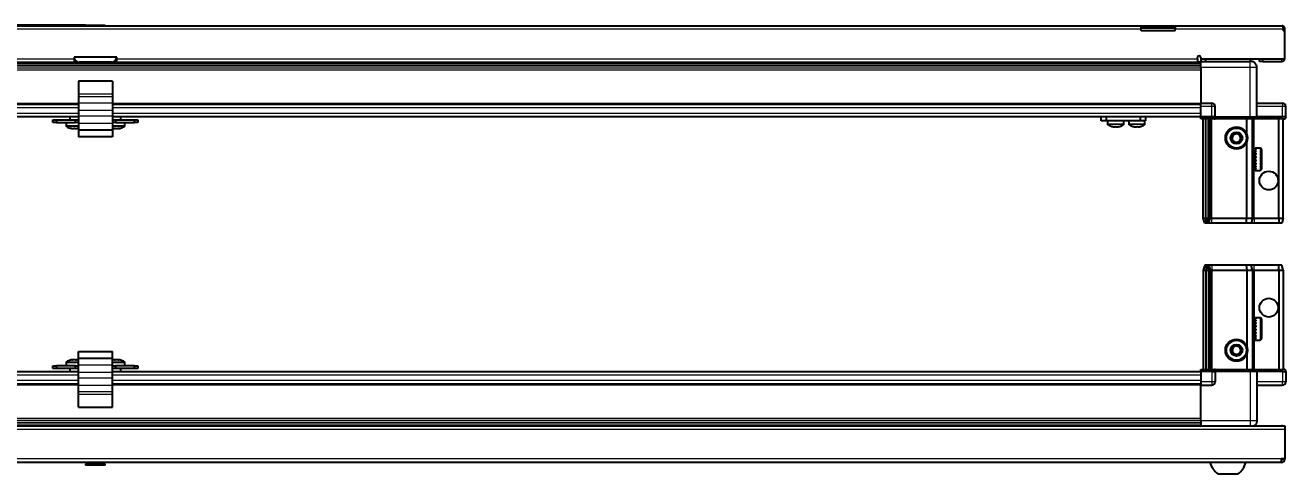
# Model space of a CAD drawing. Header units: millimetres. Extents: x 1214 to 4909, y 675 to 1887.
# Drawn here: x 2029 to 2770, y 675 to 938 of the extents above; entities that cross this region are included whole.
import ezdxf

# ---------------------------------------------------------------- set-up
doc = ezdxf.new("R2010")
doc.units = ezdxf.units.MM
doc.layers.add('FORMAT', color=7, linetype='Continuous')
doc.styles.add('SLDTEXTSTYLE0', font='TXT', dxfattribs={"width": 0.75})
doc.dimstyles.new('SLDDIMSTYLE0', dxfattribs={"dimtxt": 20, "dimasz": 10, "dimexe": 0, "dimexo": 0.0625, "dimgap": 5, "dimtad": 2, "dimdec": 1, "dimrnd": 1e-09, "dimzin": 12, "dimdsep": 46, "dimtxsty": 'SLDTEXTSTYLE0', "dimsah": 1, "dimcen": 0.09, "dimadec": 0, "dimazin": 3, "dimtfac": 1, "dimtofl": 0, "dimtmove": 0, "dimatfit": 3, "dimfxl": 0, "dimfrac": 2, "dimtolj": 1, "dimtzin": 12, "dimarcsym": 0})

# ---------------------------------------------------------------- blocks, each defined once
blk = doc.blocks.new('_D_9')
at = {"layer": 'FORMAT'}
for p, q in [((2064.08, 938.24), (1310.87, 938.24)), ((1311.87, 938.24), (1311.87, 681.24)), ((1372.46, 681.24), (1310.87, 681.24))]:
    blk.add_line(p, q, dxfattribs=at)
for points in [[(1311.87, 938.24), (1310.34, 928.24), (1313.41, 928.24)], [(1311.87, 681.24), (1313.41, 691.24), (1310.34, 691.24)]]:
    blk.add_solid(points, dxfattribs=at)
at = {"layer": 'FORMAT', "insert": (1286.09, 787.57), "char_height": 20, "attachment_point": 1, "rotation": 90, "style": 'SLDTEXTSTYLE0'}
blk.add_mtext('257', dxfattribs=at)

msp = doc.modelspace()

# ---------------------------------------------------------------- linework, layer by layer
at = {"color": 7, "linetype": 'Continuous', "lineweight": 25}
for p, q in [((1454.87, 937.94), (2684.87, 937.94)), ((2064.09, 938.24), (2064.09, 937.94)), ((2064.09, 938.24), (2075.66, 938.24)), ((2075.66, 937.94), (2075.66, 938.24)), ((2684.87, 935.84), (2684.87, 937.94)), ((2684.87, 937.94), (2694.87, 937.94)), ((2694.87, 936.44), (2684.87, 936.44)), ((2684.87, 934.94), (2684.87, 935.84)), ((2704.87, 934.94), (2684.87, 934.94)), ((2694.87, 937.94), (2704.87, 937.94)), ((2704.87, 936.44), (2694.87, 936.44)), ((2704.87, 937.94), (2704.87, 935.84)), ((2704.87, 937.94), (2767.77, 937.94)), ((2704.87, 934.94), (2704.87, 935.84)), ((2768.37, 935.84), (2768.37, 934.94)), ((2768.37, 935.84), (2769.37, 935.84)), ((2769.37, 934.94), (2768.37, 934.94)), ((2769.37, 934.94), (2769.37, 935.84)), ((2769.37, 918.44), (2769.37, 934.94)), ((2082.37, 919.44), (2057.37, 919.44)), ((2057.37, 919.44), (2057.37, 918.54)), ((2082.37, 918.54), (2082.37, 919.44)), ((2717.87, 918.54), (2717.87, 919.29)), ((2719.87, 919.29), (2719.87, 918.44)), ((2719.87, 914.49), (1419.87, 914.49)), ((2719.87, 914.46), (1419.87, 914.46)), ((1421.87, 916.44), (2057.37, 916.44)), ((1446, 916.29), (2693.75, 916.29)), ((2057.37, 918.54), (2057.37, 916.44)), ((2079.37, 916.44), (2060.37, 916.44)), ((2082.37, 916.44), (2082.37, 918.54)), ((2082.37, 916.44), (2717.87, 916.44)), ((2688.37, 916.44), (2688.37, 916.29)), ((2688.49, 916.44), (2688.49, 916.29)), ((2688.67, 916.44), (2688.67, 916.29)), ((2689.18, 916.44), (2689.18, 916.29)), ((2689.57, 916.44), (2689.57, 916.29)), ((2690.42, 916.44), (2690.42, 916.29)), ((2690.99, 916.44), (2690.99, 916.29)), ((2692.1, 916.44), (2692.1, 916.29)), ((2692.79, 916.44), (2692.79, 916.29)), ((2693.75, 916.29), (2694.05, 916.29)), ((2694.05, 916.44), (2694.05, 916.29)), ((2694.05, 916.29), (2694.06, 916.29)), ((2694.06, 916.29), (2694.79, 916.29)), ((2694.32, 916.44), (2694.32, 916.29)), ((2694.79, 916.44), (2694.79, 916.29)), ((2694.79, 916.29), (2696.09, 916.29)), ((2696, 916.29), (2719.87, 916.29)), ((2696.09, 916.44), (2696.09, 916.29)), ((2696.18, 916.44), (2696.18, 916.29)), ((2696.8, 916.44), (2696.8, 916.29)), ((2698, 916.44), (2698, 916.29)), ((2698.63, 916.44), (2698.63, 916.29)), ((2699.61, 916.44), (2699.61, 916.29)), ((2700.08, 916.44), (2700.08, 916.29)), ((2700.75, 916.44), (2700.75, 916.29)), ((2701.03, 916.44), (2701.03, 916.29)), ((2701.32, 916.44), (2701.32, 916.29)), ((2701.37, 916.29), (2701.37, 916.44)), ((2701.37, 916.44), (2701.37, 916.29)), ((2717.87, 918.54), (2717.87, 916.44)), ((2719.87, 918.44), (2769.37, 918.44)), ((2719.87, 918.44), (2719.87, 916.94)), ((2719.87, 916.94), (2748.87, 916.94)), ((2719.87, 913.44), (2719.87, 892.44)), ((2722.62, 918.44), (2722.62, 916.94)), ((2749.12, 916.94), (2749.12, 918.44)), ((2752.87, 884.44), (2752.87, 913.44)), ((2754.37, 916.94), (2754.37, 918.44)), ((2756.37, 916.94), (2754.37, 916.94)), ((2756.37, 916.94), (2767.27, 916.94)), ((2079.87, 905.39), (2059.87, 905.39)), ((2059.87, 905.39), (2059.87, 897.66)), ((2079.87, 905.39), (2079.87, 897.66)), ((2059.87, 897.66), (2059.87, 896.22)), ((2079.87, 897.66), (2079.87, 896.22)), ((1419.87, 891.79), (2059.87, 891.79)), ((2059.87, 896.22), (2059.87, 892.45)), ((2059.87, 892.45), (2059.87, 888.12)), ((2079.87, 896.22), (2079.87, 892.45)), ((2079.87, 892.45), (2079.87, 888.12)), ((2079.87, 891.79), (2719.87, 891.79)), ((2719.87, 892.44), (2726.37, 892.44)), ((2719.87, 890.44), (2719.87, 892.44)), ((2719.87, 884.44), (2719.87, 890.44)), ((2728.37, 884.44), (2728.37, 890.44)), ((2752.87, 892.44), (2767.87, 892.44)), ((2769.87, 884.44), (2769.87, 890.44)), ((1419.87, 884.59), (2059.87, 884.59)), ((2044.87, 881.09), (2044.87, 882.59)), ((2044.87, 882.59), (2046.87, 882.59)), ((2046.87, 882.59), (2046.87, 881.09)), ((2046.87, 882.59), (2058.12, 882.59)), ((2054.87, 884.59), (2054.87, 882.59)), ((2058.12, 881.09), (2058.12, 882.59)), ((2058.12, 882.59), (2059.87, 882.59)), ((2059.87, 888.12), (2059.87, 884.89)), ((2059.87, 884.89), (2059.87, 880.57)), ((2079.87, 888.12), (2079.87, 884.89)), ((2079.87, 884.89), (2079.87, 880.57)), ((2079.87, 884.59), (2719.87, 884.59)), ((2079.87, 882.59), (2081.62, 882.59)), ((2081.62, 882.59), (2081.62, 881.09)), ((2081.62, 882.59), (2092.87, 882.59)), ((2084.87, 882.59), (2084.87, 884.59)), ((2092.87, 881.09), (2092.87, 882.59)), ((2092.87, 882.59), (2094.87, 882.59)), ((2094.87, 882.59), (2094.87, 881.09)), ((2661.22, 882.09), (2661.22, 884.59)), ((2664.22, 884.59), (2664.22, 882.09)), ((2684.42, 882.09), (2684.42, 884.59)), ((2687.42, 884.59), (2687.42, 882.09)), ((2719.87, 884.44), (2726.37, 884.44)), ((2719.87, 884.44), (2719.87, 884.1)), ((2719.87, 884.44), (2719.87, 884.44)), ((2726.37, 884.44), (2719.87, 884.44)), ((2719.87, 883.24), (2719.87, 884.1)), ((2719.87, 884.1), (2719.87, 884.1)), ((2719.87, 884.1), (2726.37, 884.1)), ((2727.7, 883.24), (2719.87, 883.24)), ((2721.37, 824.94), (2721.37, 883.24)), ((2722.87, 824.94), (2722.87, 883.24)), ((2724.37, 824.94), (2724.37, 883.24)), ((2725.37, 824.94), (2725.37, 883.24)), ((2728.37, 884.44), (2726.37, 884.44)), ((2727.7, 883.24), (2728.37, 883.24)), ((2728.37, 884.44), (2728.37, 883.24)), ((2728.37, 884.44), (2728.57, 884.44)), ((2728.57, 883.24), (2728.37, 883.24)), ((2728.57, 884.44), (2748.87, 884.44)), ((2748.87, 883.24), (2728.57, 883.24)), ((2746.87, 874.44), (2746.87, 883.24)), ((2748.87, 884.44), (2752.87, 884.44)), ((2752.87, 883.24), (2748.87, 883.24)), ((2750.37, 824.94), (2750.37, 883.24)), ((2752.87, 884.44), (2752.87, 883.24)), ((2752.87, 884.44), (2753.07, 884.44)), ((2753.07, 883.24), (2752.87, 883.24)), ((2753.07, 884.44), (2767.87, 884.44)), ((2767.87, 884.44), (2753.07, 884.44)), ((2767.87, 883.24), (2753.07, 883.24)), ((2765.87, 824.94), (2765.87, 883.24)), ((2769.87, 884.44), (2767.87, 884.44)), ((2767.87, 883.24), (2769.37, 883.24)), ((2768.37, 824.94), (2768.37, 883.24)), ((2769.37, 883.24), (2769.87, 884.1)), ((2769.87, 884.44), (2769.87, 884.1)), ((2046.87, 881.09), (2044.87, 881.09)), ((2046.87, 881.09), (2058.12, 881.09)), ((2052.62, 881.09), (2052.62, 879.18)), ((2059.87, 881.09), (2058.12, 881.09)), ((2059.87, 880.57), (2059.87, 876.59)), ((2079.87, 876.59), (2059.87, 876.59)), ((2059.87, 876.59), (2059.87, 872.59)), ((2081.62, 881.09), (2079.87, 881.09)), ((2079.87, 880.57), (2079.87, 876.59)), ((2079.87, 877.79), (2080.12, 877.71)), ((2079.87, 876.59), (2079.87, 872.59)), ((2081.62, 881.09), (2092.87, 881.09)), ((2087.12, 879.18), (2087.12, 881.09)), ((2094.87, 881.09), (2092.87, 881.09)), ((2664.22, 882.09), (2661.22, 882.09)), ((2684.42, 882.09), (2664.22, 882.09)), ((2665.07, 882.09), (2665.07, 880.18)), ((2674.57, 880.18), (2674.57, 882.09)), ((2674.62, 880.18), (2674.62, 882.09)), ((2677.57, 882.09), (2677.57, 880.18)), ((2687.42, 882.09), (2684.42, 882.09)), ((2687.07, 880.18), (2687.07, 882.09)), ((2079.87, 872.59), (2059.87, 872.59)), ((2746.87, 824.94), (2746.87, 869.44)), ((2750.41, 863.44), (2750.37, 863.44)), ((2750.89, 862.75), (2750.41, 863.44)), ((2750.41, 863.44), (2750.41, 862.39)), ((2750.41, 862.39), (2750.41, 855.44)), ((2751.37, 863.44), (2750.89, 862.75)), ((2750.89, 862.75), (2750.89, 861.88)), ((2750.89, 861.88), (2750.89, 856.13)), ((2751.37, 863.44), (2751.37, 862.39)), ((2751.37, 862.39), (2751.37, 855.44)), ((2751.87, 863.84), (2751.77, 863.84)), ((2751.77, 863.84), (2751.77, 855.04)), ((2754.77, 865.94), (2751.87, 865.94)), ((2751.87, 865.94), (2751.87, 865.93)), ((2752.37, 865.93), (2751.87, 865.93)), ((2751.87, 865.93), (2751.87, 865.85)), ((2751.87, 865.85), (2751.87, 865.5)), ((2752.37, 865.85), (2751.87, 865.85)), ((2752.37, 865.5), (2751.87, 865.5)), ((2751.87, 865.5), (2751.87, 865.2)), ((2751.87, 865.2), (2751.87, 864.48)), ((2752.37, 865.2), (2751.87, 865.2)), ((2752.37, 864.48), (2751.87, 864.48)), ((2751.87, 864.48), (2751.87, 863.99)), ((2751.87, 863.99), (2751.87, 862.97)), ((2752.37, 863.99), (2751.87, 863.99)), ((2752.37, 862.97), (2751.87, 862.97)), ((2751.87, 862.97), (2751.87, 862.33)), ((2751.87, 862.33), (2751.87, 861.11)), ((2752.37, 862.33), (2751.87, 862.33)), ((2752.37, 861.11), (2751.87, 861.11)), ((2751.87, 861.11), (2751.87, 860.57)), ((2752.37, 860.57), (2751.87, 860.57)), ((2751.87, 860.39), (2751.87, 859.09)), ((2752.37, 860.39), (2751.87, 860.39)), ((2752.37, 865.85), (2752.37, 865.93)), ((2752.37, 865.2), (2752.37, 865.5)), ((2752.37, 863.99), (2752.37, 864.48)), ((2752.37, 862.33), (2752.37, 862.97)), ((2752.37, 860.39), (2752.37, 861.11)), ((2755.57, 865.14), (2755.57, 863.65)), ((2755.57, 863.65), (2755.57, 853.74)), ((2750.37, 855.44), (2750.41, 855.44)), ((2750.41, 855.44), (2750.89, 856.13)), ((2750.89, 856.13), (2751.37, 855.44)), ((2751.77, 855.04), (2751.87, 855.04)), ((2752.37, 859.09), (2751.87, 859.09)), ((2752.37, 858.7), (2751.87, 858.7)), ((2751.87, 858.7), (2751.87, 858.35)), ((2752.37, 858.35), (2751.87, 858.35)), ((2751.87, 858.35), (2751.87, 857.1)), ((2752.37, 857.1), (2751.87, 857.1)), ((2751.87, 857.1), (2751.87, 856.43)), ((2751.87, 856.43), (2751.87, 855.34)), ((2752.37, 856.43), (2751.87, 856.43)), ((2752.37, 855.34), (2751.87, 855.34)), ((2751.87, 855.34), (2751.87, 854.79)), ((2751.87, 854.79), (2751.87, 853.98)), ((2752.37, 854.79), (2751.87, 854.79)), ((2752.37, 853.98), (2751.87, 853.98)), ((2751.87, 853.98), (2751.87, 853.62)), ((2751.87, 853.62), (2751.87, 853.16)), ((2752.37, 853.62), (2751.87, 853.62)), ((2752.37, 853.16), (2751.87, 853.16)), ((2751.87, 853.16), (2751.87, 853.01)), ((2751.87, 853.01), (2751.87, 852.94)), ((2752.37, 853.01), (2751.87, 853.01)), ((2751.87, 852.94), (2754.77, 852.94)), ((2752.37, 858.35), (2752.37, 859.09)), ((2752.37, 856.43), (2752.37, 857.1)), ((2752.37, 854.79), (2752.37, 855.34)), ((2752.37, 853.62), (2752.37, 853.98)), ((2752.37, 853.01), (2752.37, 853.16)), ((2721.37, 824.94), (2722.87, 824.94)), ((2722.18, 821.94), (2721.37, 824.94)), ((2722.87, 824.94), (2724.37, 824.94)), ((2723.33, 821.94), (2722.87, 824.94)), ((2723.83, 821.94), (2724.37, 824.94)), ((2724.37, 824.94), (2725.37, 824.94)), ((2724.57, 821.94), (2725.37, 824.94)), ((2725.37, 824.94), (2726.37, 824.94)), ((2726.37, 824.94), (2746.87, 824.94)), ((2746.54, 821.94), (2746.87, 824.94)), ((2746.87, 824.94), (2750.37, 824.94)), ((2750.37, 824.94), (2749.57, 821.94)), ((2750.37, 824.94), (2751.37, 824.94)), ((2751.37, 824.94), (2765.87, 824.94)), ((2765.87, 824.94), (2765.72, 821.94)), ((2765.87, 824.94), (2768.37, 824.94)), ((2768.37, 824.94), (2767.57, 821.94)), ((2723.33, 821.94), (2722.18, 821.94)), ((2723.83, 821.94), (2723.33, 821.94)), ((2724.57, 821.94), (2723.83, 821.94)), ((2726.37, 821.94), (2724.57, 821.94)), ((2746.54, 821.94), (2726.37, 821.94)), ((2749.57, 821.94), (2746.54, 821.94)), ((2751.37, 821.94), (2749.57, 821.94)), ((2765.72, 821.94), (2751.37, 821.94)), ((2767.57, 821.94), (2765.72, 821.94)), ((2722.18, 797.24), (2721.37, 794.24)), ((2721.37, 794.24), (2722.87, 794.24)), ((2721.37, 794.24), (2721.37, 735.94)), ((2723.33, 797.24), (2722.18, 797.24)), ((2723.33, 797.24), (2722.87, 794.24)), ((2722.87, 794.24), (2724.37, 794.24)), ((2722.87, 794.24), (2722.87, 735.94)), ((2723.83, 797.24), (2723.33, 797.24)), ((2723.83, 797.24), (2724.37, 794.24)), ((2724.57, 797.24), (2723.83, 797.24)), ((2724.37, 794.24), (2725.37, 794.24)), ((2724.37, 794.24), (2724.37, 735.94)), ((2724.57, 797.24), (2725.37, 794.24)), ((2726.37, 797.24), (2724.57, 797.24)), ((2725.37, 794.24), (2725.37, 735.94)), ((2725.37, 794.24), (2726.37, 794.24)), ((2746.54, 797.24), (2726.37, 797.24)), ((2726.37, 794.24), (2746.87, 794.24)), ((2746.54, 797.24), (2746.87, 794.24)), ((2749.57, 797.24), (2746.54, 797.24)), ((2746.87, 794.24), (2746.87, 749.74)), ((2746.87, 794.24), (2750.37, 794.24)), ((2750.37, 794.24), (2749.57, 797.24)), ((2751.37, 797.24), (2749.57, 797.24)), ((2750.37, 794.24), (2750.37, 735.94)), ((2750.37, 794.24), (2751.37, 794.24)), ((2765.72, 797.24), (2751.37, 797.24)), ((2751.37, 794.24), (2765.87, 794.24)), ((2765.87, 794.24), (2765.72, 797.24)), ((2767.57, 797.24), (2765.72, 797.24)), ((2765.87, 794.24), (2765.87, 735.94)), ((2765.87, 794.24), (2768.37, 794.24)), ((2768.37, 794.24), (2767.57, 797.24)), ((2768.37, 794.24), (2768.37, 735.94)), ((2750.41, 763.74), (2750.37, 763.74)), ((2750.89, 763.05), (2750.41, 763.74)), ((2750.41, 763.74), (2750.41, 755.74)), ((2751.37, 763.74), (2750.89, 763.05)), ((2751.37, 763.74), (2751.37, 755.74)), ((2751.87, 764.14), (2751.77, 764.14)), ((2751.77, 764.14), (2751.77, 755.34)), ((2754.77, 766.24), (2751.87, 766.24)), ((2752.37, 766.24), (2751.87, 766.24)), ((2751.87, 766.24), (2751.87, 766.19)), ((2751.87, 766.19), (2751.87, 765.9)), ((2752.37, 766.19), (2751.87, 766.19)), ((2752.37, 765.9), (2751.87, 765.9)), ((2751.87, 765.9), (2751.87, 765.63)), ((2752.37, 765.63), (2751.87, 765.63)), ((2751.87, 765.63), (2751.87, 764.97)), ((2752.37, 764.97), (2751.87, 764.97)), ((2751.87, 764.97), (2751.87, 764.49)), ((2751.87, 764.49), (2751.87, 763.52)), ((2752.37, 764.49), (2751.87, 764.49)), ((2752.37, 766.19), (2752.37, 766.24)), ((2752.37, 765.63), (2752.37, 765.9)), ((2752.37, 764.49), (2752.37, 764.97)), ((2755.57, 765.44), (2755.57, 754.04)), ((2750.41, 755.74), (2750.89, 756.43)), ((2750.89, 763.05), (2750.89, 756.43)), ((2750.89, 756.43), (2751.37, 755.74)), ((2752.37, 763.52), (2751.87, 763.52)), ((2751.87, 763.52), (2751.87, 762.89)), ((2751.87, 762.89), (2751.87, 761.7)), ((2752.37, 762.89), (2751.87, 762.89)), ((2752.37, 761.7), (2751.87, 761.7)), ((2751.87, 761.7), (2751.87, 761.06)), ((2752.37, 761.06), (2751.87, 761.06)), ((2751.87, 760.98), (2751.87, 759.69)), ((2752.37, 760.98), (2751.87, 760.98)), ((2752.37, 759.69), (2751.87, 759.69)), ((2752.37, 759.2), (2751.87, 759.2)), ((2751.87, 759.2), (2751.87, 758.95)), ((2751.87, 758.95), (2751.87, 757.68)), ((2752.37, 758.95), (2751.87, 758.95)), ((2752.37, 757.68), (2751.87, 757.68)), ((2751.87, 757.68), (2751.87, 756.99)), ((2751.87, 756.99), (2751.87, 755.88)), ((2752.37, 756.99), (2751.87, 756.99)), ((2752.37, 762.89), (2752.37, 763.52)), ((2752.37, 760.98), (2752.37, 761.7)), ((2752.37, 758.95), (2752.37, 759.69)), ((2752.37, 756.99), (2752.37, 757.68)), ((2750.37, 755.74), (2750.41, 755.74)), ((2751.77, 755.34), (2751.87, 755.34)), ((2752.37, 755.88), (2751.87, 755.88)), ((2751.87, 755.88), (2751.87, 755.31)), ((2751.87, 755.31), (2751.87, 754.45)), ((2752.37, 755.31), (2751.87, 755.31)), ((2752.37, 754.45), (2751.87, 754.45)), ((2751.87, 754.45), (2751.87, 754.05)), ((2751.87, 754.05), (2751.87, 753.54)), ((2752.37, 754.05), (2751.87, 754.05)), ((2752.37, 753.54), (2751.87, 753.54)), ((2751.87, 753.54), (2751.87, 753.36)), ((2751.87, 753.36), (2751.87, 753.24)), ((2752.37, 753.36), (2751.87, 753.36)), ((2751.87, 753.24), (2754.77, 753.24)), ((2752.37, 755.31), (2752.37, 755.88)), ((2752.37, 754.05), (2752.37, 754.45)), ((2752.37, 753.36), (2752.37, 753.54)), ((2058.55, 741.57), (2058.55, 741.57)), ((2059.87, 746.59), (2079.87, 746.59)), ((2059.87, 742.59), (2059.87, 746.59)), ((2059.87, 742.59), (2079.87, 742.59)), ((2059.87, 738.6), (2059.87, 742.59)), ((2079.87, 742.59), (2079.87, 746.59)), ((2079.87, 738.6), (2079.87, 742.59)), ((2083.55, 741.57), (2083.55, 741.57)), ((2746.87, 744.74), (2746.87, 735.94)), ((2059.87, 734.59), (1419.87, 734.59)), ((2044.87, 736.59), (2044.87, 738.09)), ((2044.87, 738.09), (2046.87, 738.09)), ((2046.87, 736.59), (2044.87, 736.59)), ((2046.87, 738.09), (2046.87, 736.59)), ((2058.12, 738.09), (2046.87, 738.09)), ((2058.12, 736.59), (2046.87, 736.59)), ((2052.62, 739.99), (2052.62, 738.09)), ((2054.87, 736.59), (2054.87, 734.59)), ((2058.12, 736.59), (2058.12, 738.09)), ((2058.12, 738.09), (2059.87, 738.09)), ((2059.87, 736.59), (2058.12, 736.59)), ((2059.87, 734.28), (2059.87, 738.6)), ((2059.87, 731.05), (2059.87, 734.28)), ((2079.87, 734.28), (2079.87, 738.6)), ((2079.87, 738.09), (2081.62, 738.09)), ((2081.62, 736.59), (2079.87, 736.59)), ((2719.87, 734.59), (2079.87, 734.59)), ((2079.87, 731.05), (2079.87, 734.28)), ((2081.62, 738.09), (2081.62, 736.59)), ((2092.87, 738.09), (2081.62, 738.09)), ((2092.87, 736.59), (2081.62, 736.59)), ((2084.87, 734.59), (2084.87, 736.59)), ((2087.12, 738.09), (2087.12, 739.99)), ((2092.87, 736.59), (2092.87, 738.09)), ((2092.87, 738.09), (2094.87, 738.09)), ((2094.87, 736.59), (2092.87, 736.59)), ((2094.87, 738.09), (2094.87, 736.59)), ((2719.87, 735.07), (2719.87, 735.94)), ((2719.87, 735.94), (2727.7, 735.94)), ((2726.37, 735.07), (2719.87, 735.07)), ((2719.87, 734.74), (2719.87, 735.07)), ((2726.37, 734.74), (2719.87, 734.74)), ((2719.87, 734.74), (2719.87, 728.74)), ((2726.37, 734.74), (2728.37, 734.74)), ((2728.37, 734.74), (2726.37, 734.74)), ((2728.37, 735.94), (2727.7, 735.94)), ((2728.37, 734.74), (2728.37, 735.94)), ((2728.37, 735.94), (2728.57, 735.94)), ((2728.57, 734.74), (2728.37, 734.74)), ((2728.37, 734.74), (2728.37, 728.74)), ((2728.57, 735.94), (2748.87, 735.94)), ((2748.87, 734.74), (2728.57, 734.74)), ((2748.87, 735.94), (2752.87, 735.94)), ((2752.87, 734.74), (2748.87, 734.74)), ((2752.87, 734.74), (2752.87, 735.94)), ((2752.87, 735.94), (2753.07, 735.94)), ((2753.07, 734.74), (2752.87, 734.74)), ((2752.87, 734.74), (2752.87, 705.74)), ((2753.07, 735.94), (2767.87, 735.94)), ((2767.87, 734.74), (2753.07, 734.74)), ((2769.37, 735.94), (2767.87, 735.94)), ((2767.87, 734.74), (2769.87, 734.74)), ((2769.87, 735.07), (2769.37, 735.94)), ((2769.87, 735.07), (2769.37, 735.94)), ((2769.87, 734.74), (2769.87, 735.07)), ((2769.87, 734.74), (2769.87, 735.07)), ((2769.87, 734.74), (2769.87, 734.74)), ((2769.87, 734.74), (2769.87, 728.74)), ((2059.87, 727.39), (1419.87, 727.39)), ((2059.87, 726.73), (2059.87, 731.05)), ((2059.87, 722.95), (2059.87, 726.73)), ((2079.87, 726.73), (2079.87, 731.05)), ((2719.87, 727.39), (2079.87, 727.39)), ((2079.87, 722.95), (2079.87, 726.73)), ((2719.87, 728.74), (2719.87, 726.74)), ((2719.87, 726.74), (2726.37, 726.74)), ((2719.87, 705.74), (2719.87, 726.74)), ((2752.87, 726.74), (2767.87, 726.74)), ((2059.87, 721.51), (2059.87, 722.95)), ((2059.87, 713.79), (2059.87, 721.51)), ((2079.87, 721.51), (2079.87, 722.95)), ((2079.87, 713.79), (2079.87, 721.51)), ((2059.87, 713.79), (2079.87, 713.79)), ((1419.87, 704.71), (2719.87, 704.71)), ((1419.87, 704.68), (2719.87, 704.68)), ((1370.37, 702.74), (2769.37, 702.74)), ((2693.75, 702.89), (1446, 702.89)), ((2688.38, 702.74), (2688.38, 702.89)), ((2688.55, 702.74), (2688.55, 702.89)), ((2688.76, 702.74), (2688.76, 702.89)), ((2689.32, 702.74), (2689.32, 702.89)), ((2689.74, 702.74), (2689.74, 702.89)), ((2690.63, 702.74), (2690.63, 702.89)), ((2691.22, 702.74), (2691.22, 702.89)), ((2692.36, 702.74), (2692.36, 702.89)), ((2693.06, 702.74), (2693.06, 702.89)), ((2694.34, 702.89), (2693.75, 702.89)), ((2695.07, 702.89), (2694.34, 702.89)), ((2694.34, 702.74), (2694.34, 702.89)), ((2694.34, 702.89), (2694.34, 702.89)), ((2694.51, 702.74), (2694.51, 702.89)), ((2695.01, 702.74), (2695.01, 702.89)), ((2695.08, 702.89), (2695.07, 702.89)), ((2695.08, 702.74), (2695.08, 702.89)), ((2696.1, 702.89), (2695.08, 702.89)), ((2719.87, 702.89), (2696, 702.89)), ((2696.37, 702.74), (2696.37, 702.89)), ((2697.07, 702.74), (2697.07, 702.89)), ((2698.25, 702.74), (2698.25, 702.89)), ((2698.86, 702.74), (2698.86, 702.89)), ((2699.8, 702.74), (2699.8, 702.89)), ((2700.25, 702.74), (2700.25, 702.89)), ((2700.87, 702.74), (2700.87, 702.89)), ((2701.12, 702.74), (2701.12, 702.89)), ((2701.35, 702.74), (2701.35, 702.89)), ((2701.37, 702.74), (2701.37, 702.89)), ((2754.37, 702.84), (2754.37, 702.74)), ((2754.37, 702.84), (2767.27, 702.84)), ((2769.37, 702.74), (2769.37, 700.64)), ((2769.37, 700.64), (2769.37, 683.34)), ((2769.37, 683.34), (2767.27, 683.34)), ((2767.27, 681.24), (2767.27, 683.34)), ((2767.27, 681.24), (1372.47, 681.24)), ((2065.07, 681.24), (2064.09, 680.25)), ((2064.09, 680.25), (2064.09, 679.74)), ((2075.66, 680.25), (2064.09, 680.25)), ((2075.66, 679.74), (2064.09, 679.74)), ((2075.66, 680.25), (2074.67, 681.24)), ((2075.66, 679.74), (2075.66, 680.25)), ((2729.87, 674.64), (2741.87, 674.64))]:
    msp.add_line(p, q, dxfattribs=at)
at = {"color": 8, "linetype": 'Continuous', "lineweight": 18}
for p, q in [((2684.87, 935.84), (1454.87, 935.84)), ((2694.87, 937.94), (2694.87, 936.44)), ((2768.37, 935.84), (2704.87, 935.84)), ((2719.87, 915.7), (1419.87, 915.7)), ((1419.87, 913.25), (2719.87, 913.25)), ((2719.87, 911.84), (1419.87, 911.84)), ((1421.87, 918.54), (2057.37, 918.54)), ((2057.37, 916.94), (2058.72, 916.94)), ((2081.03, 916.94), (2082.37, 916.94)), ((2082.37, 918.54), (2717.87, 918.54)), ((2717.87, 916.94), (2719.87, 916.94)), ((2748.87, 913.44), (2719.87, 913.44)), ((2748.87, 884.44), (2748.87, 913.44)), ((2756.37, 918.44), (2756.37, 916.94)), ((2767.27, 918.44), (2767.27, 916.94)), ((2079.87, 897.66), (2059.87, 897.66)), ((1419.87, 892.44), (2059.87, 892.44)), ((1419.87, 889.79), (2059.87, 889.79)), ((2079.87, 896.22), (2059.87, 896.22)), ((2079.87, 892.45), (2059.87, 892.45)), ((2079.87, 892.44), (2719.87, 892.44)), ((2079.87, 889.79), (2719.87, 889.79)), ((2726.37, 890.44), (2719.87, 890.44)), ((2726.37, 890.44), (2726.37, 892.44)), ((2726.37, 884.44), (2726.37, 890.44)), ((2728.37, 890.44), (2726.37, 890.44)), ((2767.87, 890.44), (2752.87, 890.44)), ((2767.87, 892.44), (2767.87, 890.44)), ((2767.87, 884.44), (2767.87, 890.44)), ((2769.87, 890.44), (2767.87, 890.44)), ((1419.87, 886.59), (2059.87, 886.59)), ((2079.87, 888.12), (2059.87, 888.12)), ((2079.87, 884.89), (2059.87, 884.89)), ((2079.87, 886.59), (2719.87, 886.59)), ((2719.87, 884.44), (2719.87, 884.1)), ((2726.37, 884.44), (2726.37, 884.1)), ((2726.37, 824.94), (2726.37, 883.24)), ((2728.57, 884.44), (2728.57, 883.24)), ((2748.87, 884.44), (2748.87, 883.24)), ((2751.37, 863.44), (2751.37, 883.24)), ((2753.07, 884.44), (2753.07, 883.24)), ((2767.87, 884.44), (2767.87, 883.24)), ((2059.87, 879.18), (2052.62, 879.18)), ((2059.87, 878.81), (2052.82, 878.81)), ((2079.87, 880.57), (2059.87, 880.57)), ((2087.12, 879.18), (2079.87, 879.18)), ((2086.93, 878.81), (2079.87, 878.81)), ((2667.28, 880.18), (2665.07, 880.18)), ((2667.39, 879.81), (2665.27, 879.81)), ((2674.57, 880.18), (2667.28, 880.18)), ((2674.38, 879.81), (2667.39, 879.81)), ((2674.43, 879.81), (2674.38, 879.81)), ((2674.62, 880.18), (2674.57, 880.18)), ((2685.08, 880.18), (2677.57, 880.18)), ((2684.97, 879.81), (2677.77, 879.81)), ((2686.88, 879.81), (2684.97, 879.81)), ((2687.07, 880.18), (2685.08, 880.18)), ((2754.77, 865.94), (2754.77, 864.24)), ((2754.77, 864.24), (2754.77, 852.94)), ((2751.37, 824.94), (2751.37, 855.44)), ((2726.37, 821.94), (2726.37, 824.94)), ((2751.37, 824.94), (2751.37, 821.94)), ((2726.37, 797.24), (2726.37, 794.24)), ((2726.37, 794.24), (2726.37, 735.94)), ((2751.37, 794.24), (2751.37, 797.24)), ((2751.37, 794.24), (2751.37, 763.74)), ((2754.77, 766.24), (2754.77, 753.24)), ((2751.37, 755.74), (2751.37, 735.94)), ((2052.62, 739.99), (2057.37, 739.99)), ((2052.82, 740.36), (2057.37, 740.36)), ((2057.37, 740.36), (2059.87, 740.36)), ((2057.37, 739.99), (2059.87, 739.99)), ((2059.87, 738.6), (2079.87, 738.6)), ((2059.87, 734.28), (2079.87, 734.28)), ((2079.87, 740.36), (2082.37, 740.36)), ((2079.87, 739.99), (2082.37, 739.99)), ((2082.37, 740.36), (2086.93, 740.36)), ((2082.37, 739.99), (2087.12, 739.99)), ((2726.37, 734.74), (2726.37, 735.07)), ((2726.37, 734.74), (2726.37, 728.74)), ((2728.57, 735.94), (2728.57, 734.74)), ((2748.87, 734.74), (2748.87, 735.94)), ((2748.87, 734.74), (2748.87, 705.74)), ((2753.07, 735.94), (2753.07, 734.74)), ((2767.87, 734.74), (2767.87, 735.94)), ((2767.87, 734.74), (2767.87, 728.74)), ((2059.87, 732.59), (1419.87, 732.59)), ((2059.87, 729.39), (1419.87, 729.39)), ((2059.87, 726.74), (1419.87, 726.74)), ((2059.87, 731.05), (2079.87, 731.05)), ((2059.87, 726.73), (2079.87, 726.73)), ((2719.87, 732.59), (2079.87, 732.59)), ((2719.87, 729.39), (2079.87, 729.39)), ((2719.87, 726.74), (2079.87, 726.74)), ((2726.37, 728.74), (2719.87, 728.74)), ((2726.37, 728.74), (2726.37, 726.74)), ((2728.37, 728.74), (2726.37, 728.74)), ((2767.87, 728.74), (2752.87, 728.74)), ((2767.87, 726.74), (2767.87, 728.74)), ((2769.87, 728.74), (2767.87, 728.74)), ((2059.87, 722.95), (2079.87, 722.95)), ((2059.87, 721.51), (2079.87, 721.51)), ((1419.87, 707.33), (2719.87, 707.33)), ((2719.87, 705.92), (1419.87, 705.92)), ((2748.87, 705.74), (2719.87, 705.74)), ((2769.37, 700.64), (1370.37, 700.64)), ((1419.87, 703.47), (2719.87, 703.47)), ((2767.27, 702.74), (2767.27, 702.84)), ((2767.27, 683.34), (1372.47, 683.34))]:
    msp.add_line(p, q, dxfattribs=at)
at = {"color": 7, "linetype": 'Continuous', "lineweight": 25, "flags": 128}
for points in [[(2059.87, 741.39), (2059.87, 741.39), (2059.55, 741.48)], [(2080.22, 741.49), (2079.9, 741.4), (2079.87, 741.39)], [(2767.91, 702.74), (2767.68, 702.8), (2767.27, 702.84)]]:
    msp.add_lwpolyline(points, dxfattribs=at)
at = {"color": 7, "linetype": 'Continuous', "lineweight": 25}
for centre, radius in [((2740.87, 871.94), 6.5), ((2740.87, 871.94), 3.46), ((2759.87, 846.94), 5.5), ((2759.87, 772.24), 5.5), ((2740.87, 747.24), 6.5), ((2740.87, 747.24), 3.46)]:
    msp.add_circle(centre, radius, dxfattribs=at)
at = {"color": 8, "linetype": 'Continuous', "lineweight": 18}
for centre in [(2740.87, 871.94), (2740.87, 747.24)]:
    msp.add_circle(centre, 5.7, dxfattribs=at)
at = {"color": 7, "linetype": 'Continuous', "lineweight": 25}
for centre, radius, start, end in [((2060.37, 919.44), 3, 180, 270), ((2079.37, 919.44), 3, 270, 360), ((2718.87, 919.29), 1, 0, 180), ((2767.27, 919.04), 2.1, 270, 343.39845), ((2726.37, 890.44), 2, 0, 90), ((2767.87, 890.44), 2, 0, 90), ((2053.07, 879.18), 0.45, 180, 235.28209), ((2057.37, 885.39), 8, 235.28209, 259.10263), ((2057.37, 885.39), 8, 280.79755, 288.20996), ((2082.37, 885.39), 8, 286.33055, 304.71791), ((2086.67, 879.18), 0.45, 304.71791, 0), ((2665.52, 880.18), 0.45, 180, 235.28209), ((2669.82, 886.39), 8, 235.28209, 259.05401), ((2669.82, 886.39), 8, 280.84597, 304.71791), ((2669.87, 886.39), 8, 280.92113, 304.71791), ((2674.12, 880.18), 0.45, 304.71791, 0), ((2674.17, 880.18), 0.45, 304.71791, 0), ((2678.02, 880.18), 0.45, 180, 235.28209), ((2682.32, 886.39), 8, 235.28209, 258.92302), ((2682.32, 886.39), 8, 280.93918, 304.71791), ((2686.62, 880.18), 0.45, 304.71791, 0), ((2740.87, 871.94), 2.5, 178.29497, 238.29497), ((2740.87, 871.94), 2.5, 118.29497, 178.29497), ((2740.87, 871.94), 2.5, 238.29497, 298.29497), ((2740.87, 871.94), 2.5, 58.29497, 118.29497), ((2740.87, 871.94), 2.5, 298.29497, 358.29497), ((2740.87, 871.94), 2.5, 358.29497, 58.29497), ((2751.37, 863.84), 0.4, 270, 360), ((2754.77, 865.14), 0.8, 0, 90), ((2751.37, 855.04), 0.4, 0, 90), ((2754.77, 853.74), 0.8, 270, 360), ((2751.37, 764.14), 0.4, 270, 360), ((2754.77, 765.44), 0.8, 0, 90), ((2740.87, 747.24), 2.5, 134.67671, 194.67671), ((2740.87, 747.24), 2.5, 74.67671, 134.67671), ((2740.87, 747.24), 2.5, 14.67671, 74.67671), ((2751.37, 755.34), 0.4, 0, 90), ((2754.77, 754.04), 0.8, 270, 360), ((2057.37, 733.79), 8, 105.59831, 124.71791), ((2082.37, 733.79), 8, 55.28209, 74.20809), ((2740.87, 747.24), 2.5, 194.67671, 254.67671), ((2740.87, 747.24), 2.5, 254.67671, 314.67671), ((2740.87, 747.24), 2.5, 314.67671, 14.67671), ((2053.07, 739.99), 0.45, 124.71791, 180), ((2086.67, 739.99), 0.45, 0, 55.28209), ((2726.37, 728.74), 2, 270, 0), ((2767.87, 728.74), 2, 270, 0), ((2767.27, 683.34), 2.1, 270, 0), ((2767.27, 683.34), 0.6, 270, 0), ((2736.9, 684.26), 11.91, 194.70035, 233.8734), ((2734.85, 684.26), 11.91, 306.1266, 345.29965)]:
    msp.add_arc(centre, radius, start, end, dxfattribs=at)
for centre, start_param, end_param in [((2726.37, 880.64), 5.560451, 6.283185), ((2726.37, 738.53), 3.141593, 3.864327)]:
    msp.add_ellipse(centre, major_axis=(0, 3.46), ratio=0.57735, start_param=start_param, end_param=end_param, dxfattribs=at)
for points, knots in [([(2769.37, 935.84), (2769.35, 936.09), (2769.3, 936.58), (2768.9, 937.22), (2768.35, 937.7), (2767.88, 937.84), (2767.65, 937.9)], [0, 0, 0, 0, 0.260161, 0.506776, 0.753388, 1, 1, 1, 1]), ([(2767.77, 937.94), (2767.82, 937.91), (2767.91, 937.86), (2768.04, 937.46), (2768.17, 936.91), (2768.28, 936.33), (2768.35, 935.96), (2768.37, 935.84)], [0, 0, 0, 0, 0.230255, 0.448522, 0.666786, 0.88505, 1, 1, 1, 1]), ([(2719.87, 913.44), (2719.87, 913.83), (2719.87, 914.62), (2719.87, 915.67), (2719.87, 916.46), (2719.87, 916.88), (2719.87, 916.92), (2719.87, 916.94)], [0, 0, 0, 0, 0.2146939, 0.4293877, 0.6440816, 0.8587754, 1, 1, 1, 1]), ([(2748.87, 916.94), (2748.94, 916.94), (2749.07, 916.94), (2749.24, 916.94), (2749.35, 916.94), (2749.37, 916.94), (2749.37, 916.94)], [0, 0, 0, 0, 0.249394, 0.500333, 0.750167, 1, 1, 1, 1]), ([(2752.87, 913.44), (2752.83, 913.88), (2752.76, 914.55), (2752.32, 915.37), (2751.87, 915.93), (2751.31, 916.38), (2750.49, 916.82), (2749.81, 916.89), (2749.37, 916.94)], [0, 0, 0, 0, 0.239457, 0.368361, 0.5, 0.631639, 0.760543, 1, 1, 1, 1]), ([(2055.86, 877.53), (2055.87, 877.53), (2055.88, 877.53), (2055.75, 877.56), (2055.56, 877.63), (2055.43, 877.69), (2055.42, 877.71), (2055.42, 877.71), (2055.43, 877.71), (2055.45, 877.71), (2055.49, 877.7), (2055.69, 877.65), (2056.03, 877.58), (2056.45, 877.53), (2056.79, 877.53), (2057.01, 877.57), (2057.17, 877.64), (2057.27, 877.69), (2057.34, 877.71), (2057.37, 877.71), (2057.39, 877.71), (2057.42, 877.71), (2057.48, 877.69), (2057.65, 877.61), (2057.83, 877.53), (2058.23, 877.53), (2058.55, 877.56), (2058.86, 877.61), (2059.1, 877.66), (2059.24, 877.7), (2059.3, 877.71), (2059.32, 877.71), (2059.33, 877.71), (2059.33, 877.71), (2059.32, 877.69), (2059.17, 877.62), (2058.97, 877.56), (2058.86, 877.52), (2058.88, 877.53), (2058.88, 877.53)], [0, 0, 0, 0, 0.010799, 0.054362, 0.137099, 0.15773, 0.161505, 0.165316, 0.167859, 0.170396, 0.174819, 0.188446, 0.251902, 0.315848, 0.35385, 0.406145, 0.463793, 0.492715, 0.496339, 0.499215, 0.502116, 0.505467, 0.511813, 0.538479, 0.644372, 0.679317, 0.724599, 0.772938, 0.807614, 0.825041, 0.828665, 0.83233, 0.834886, 0.838106, 0.84395, 0.866804, 0.957112, 0.998502, 1, 1, 1, 1]), ([(2080.12, 877.71), (2080.12, 877.71), (2080.12, 877.71), (2080.14, 877.71), (2080.2, 877.69), (2080.5, 877.61), (2080.88, 877.53), (2081.15, 877.53), (2081.2, 877.56), (2081.2, 877.61), (2081.19, 877.66), (2081.2, 877.7), (2081.22, 877.71), (2081.24, 877.71), (2081.26, 877.71), (2081.29, 877.71), (2081.37, 877.69), (2081.62, 877.62), (2081.93, 877.55), (2082.36, 877.52), (2082.76, 877.55), (2083.1, 877.61), (2083.34, 877.68), (2083.45, 877.7), (2083.48, 877.71), (2083.5, 877.71), (2083.52, 877.71), (2083.54, 877.7), (2083.56, 877.67), (2083.54, 877.6), (2083.54, 877.54), (2083.66, 877.52), (2083.9, 877.54), (2084.17, 877.59), (2084.38, 877.64), (2084.48, 877.67), (2084.55, 877.69), (2084.6, 877.7), (2084.62, 877.71), (2084.62, 877.71), (2084.62, 877.71), (2084.62, 877.71)], [0, 0, 0, 0, 0.0019495, 0.0053008, 0.0116486, 0.0383202, 0.144236, 0.1791887, 0.2244806, 0.2728301, 0.3075137, 0.3249448, 0.3285691, 0.3322352, 0.3347919, 0.3380121, 0.3438576, 0.3667163, 0.4570446, 0.4984431, 0.5401837, 0.6174078, 0.6556324, 0.6604488, 0.663994, 0.6665702, 0.6691509, 0.6729829, 0.6832973, 0.7290539, 0.7975158, 0.8350667, 0.8727579, 0.9356307, 0.9590057, 0.9736265, 0.9831404, 0.9925345, 0.9961847, 0.9990266, 1, 1, 1, 1]), ([(2668.31, 878.53), (2668.3, 878.53), (2668.26, 878.54), (2668.06, 878.6), (2667.89, 878.67), (2667.84, 878.7), (2667.82, 878.71), (2667.83, 878.71), (2667.83, 878.71), (2667.85, 878.71), (2667.9, 878.7), (2668.13, 878.65), (2668.45, 878.58), (2668.84, 878.53), (2669.12, 878.52), (2669.38, 878.56), (2669.52, 878.63), (2669.64, 878.69), (2669.69, 878.71), (2669.72, 878.71), (2669.74, 878.71), (2669.76, 878.71), (2669.81, 878.7), (2669.93, 878.65), (2670.08, 878.58), (2670.34, 878.53), (2670.69, 878.53), (2671.06, 878.57), (2671.4, 878.64), (2671.62, 878.69), (2671.7, 878.71), (2671.72, 878.71), (2671.73, 878.71), (2671.74, 878.71), (2671.72, 878.69), (2671.56, 878.61), (2671.32, 878.53), (2671.33, 878.53), (2671.33, 878.53)], [0, 0, 0, 0, 0.024519, 0.105974, 0.133842, 0.147819, 0.153553, 0.156403, 0.15928, 0.16178, 0.166477, 0.181648, 0.254111, 0.300998, 0.335579, 0.379192, 0.462021, 0.482676, 0.486455, 0.490271, 0.492817, 0.495357, 0.499784, 0.513427, 0.576955, 0.640973, 0.679017, 0.731371, 0.789083, 0.818039, 0.821666, 0.824546, 0.82745, 0.830805, 0.837158, 0.863854, 0.969866, 1, 1, 1, 1]), ([(2680.79, 878.54), (2680.81, 878.53), (2680.85, 878.52), (2680.8, 878.55), (2680.68, 878.59), (2680.57, 878.64), (2680.52, 878.67), (2680.49, 878.69), (2680.48, 878.7), (2680.48, 878.71), (2680.48, 878.71), (2680.49, 878.71), (2680.49, 878.71)], [0, 0, 0, 0, 0.117513, 0.319182, 0.655587, 0.780657, 0.858887, 0.909792, 0.960055, 0.979586, 0.994792, 1, 1, 1, 1]), ([(2680.49, 878.71), (2680.5, 878.71), (2680.51, 878.71), (2680.55, 878.7), (2680.71, 878.67), (2680.99, 878.6), (2681.35, 878.55), (2681.68, 878.52), (2682.01, 878.54), (2682.21, 878.6), (2682.38, 878.67), (2682.45, 878.7), (2682.5, 878.71), (2682.52, 878.71), (2682.55, 878.71), (2682.57, 878.71), (2682.61, 878.7), (2682.72, 878.65), (2682.83, 878.58), (2683.03, 878.53), (2683.27, 878.52), (2683.66, 878.56), (2684.02, 878.63), (2684.28, 878.69), (2684.34, 878.71), (2684.36, 878.71), (2684.37, 878.71), (2684.38, 878.71), (2684.37, 878.7), (2684.27, 878.65), (2684.05, 878.58), (2683.83, 878.53), (2683.83, 878.53), (2683.83, 878.53)], [0, 0, 0, 0, 0.003351, 0.008063, 0.021119, 0.079476, 0.149012, 0.192992, 0.237333, 0.333888, 0.366922, 0.38349, 0.390287, 0.393665, 0.397075, 0.40004, 0.405607, 0.423591, 0.509487, 0.565066, 0.606058, 0.657756, 0.755941, 0.780424, 0.784904, 0.789427, 0.792445, 0.795456, 0.800704, 0.816876, 0.89218, 0.968066, 1, 1, 1, 1]), ([(2738.42, 873.45), (2738.87, 873.7), (2739.72, 874.16), (2740.57, 874.61), (2740.96, 874.82)], [0, 0, 0, 0, 0.534686, 1, 1, 1, 1]), ([(2740.96, 874.82), (2741.07, 874.76), (2741.58, 874.44), (2742.42, 873.92), (2743.12, 873.49), (2743.42, 873.3)], [0, 0, 0, 0, 0.133125, 0.637099, 1, 1, 1, 1]), ([(2738.33, 870.57), (2738.35, 871.08), (2738.38, 872.05), (2738.4, 873.01), (2738.42, 873.45)], [0, 0, 0, 0, 0.5346859, 1, 1, 1, 1]), ([(2740.79, 869.05), (2740.49, 869.23), (2739.79, 869.66), (2738.95, 870.19), (2738.44, 870.5), (2738.33, 870.57)], [0, 0, 0, 0, 0.362901, 0.866875, 1, 1, 1, 1]), ([(2743.33, 870.42), (2742.88, 870.17), (2742.03, 869.72), (2741.18, 869.26), (2740.79, 869.05)], [0, 0, 0, 0, 0.5346859, 1, 1, 1, 1]), ([(2743.42, 873.3), (2743.4, 872.79), (2743.37, 871.82), (2743.34, 870.87), (2743.33, 870.42)], [0, 0, 0, 0, 0.534686, 1, 1, 1, 1]), ([(2738.09, 748), (2738.46, 748.36), (2739.14, 749.04), (2739.82, 749.71), (2740.14, 750.03)], [0, 0, 0, 0, 0.534686, 1, 1, 1, 1]), ([(2740.14, 750.03), (2740.64, 749.89), (2741.57, 749.64), (2742.5, 749.38), (2742.93, 749.27)], [0, 0, 0, 0, 0.534686, 1, 1, 1, 1]), ([(2742.93, 749.27), (2742.96, 749.14), (2743.11, 748.57), (2743.36, 747.6), (2743.57, 746.81), (2743.66, 746.47)], [0, 0, 0, 0, 0.133125, 0.637099, 1, 1, 1, 1]), ([(2059.62, 741.46), (2059.62, 741.46), (2059.62, 741.46), (2059.6, 741.47), (2059.47, 741.51), (2059.21, 741.57), (2058.91, 741.63), (2058.67, 741.65), (2058.53, 741.63), (2058.54, 741.57), (2058.55, 741.5), (2058.55, 741.48), (2058.53, 741.47), (2058.51, 741.46), (2058.49, 741.46), (2058.47, 741.47), (2058.41, 741.47), (2058.21, 741.53), (2057.94, 741.6), (2057.59, 741.64), (2057.27, 741.65), (2056.88, 741.61), (2056.59, 741.54), (2056.36, 741.48), (2056.29, 741.47), (2056.26, 741.46), (2056.24, 741.46), (2056.23, 741.47), (2056.2, 741.47), (2056.19, 741.52), (2056.22, 741.59), (2056.18, 741.65), (2055.98, 741.64), (2055.68, 741.6), (2055.39, 741.54), (2055.18, 741.48), (2055.14, 741.47), (2055.14, 741.47)], [0, 0, 0, 0, 0.002839, 0.006832, 0.017896, 0.067347, 0.12627, 0.163538, 0.201111, 0.28293, 0.310923, 0.324962, 0.330722, 0.333584, 0.336474, 0.338986, 0.343704, 0.358943, 0.431729, 0.478826, 0.513562, 0.557369, 0.640569, 0.661316, 0.665112, 0.668945, 0.671502, 0.674054, 0.678501, 0.692205, 0.756016, 0.82032, 0.858535, 0.911123, 0.969093, 0.998178, 1, 1, 1, 1]), ([(2084.62, 741.46), (2084.62, 741.46), (2084.62, 741.46), (2084.6, 741.47), (2084.47, 741.51), (2084.21, 741.57), (2083.91, 741.63), (2083.67, 741.65), (2083.53, 741.63), (2083.54, 741.57), (2083.55, 741.5), (2083.55, 741.48), (2083.53, 741.47), (2083.51, 741.46), (2083.49, 741.46), (2083.47, 741.47), (2083.41, 741.47), (2083.21, 741.53), (2082.94, 741.6), (2082.59, 741.64), (2082.27, 741.65), (2081.88, 741.61), (2081.59, 741.54), (2081.36, 741.48), (2081.29, 741.47), (2081.26, 741.46), (2081.24, 741.46), (2081.23, 741.47), (2081.2, 741.47), (2081.19, 741.52), (2081.22, 741.59), (2081.18, 741.65), (2080.98, 741.64), (2080.68, 741.6), (2080.39, 741.54), (2080.18, 741.48), (2080.14, 741.47), (2080.14, 741.47)], [0, 0, 0, 0, 0.002839, 0.006832, 0.017896, 0.067347, 0.12627, 0.163538, 0.201111, 0.28293, 0.310923, 0.324962, 0.330722, 0.333584, 0.336474, 0.338986, 0.343704, 0.358943, 0.431729, 0.478826, 0.513562, 0.557369, 0.640569, 0.661316, 0.665112, 0.668945, 0.671502, 0.674054, 0.678501, 0.692205, 0.756016, 0.82032, 0.858535, 0.911123, 0.969093, 0.998178, 1, 1, 1, 1]), ([(2738.82, 745.21), (2738.73, 745.54), (2738.53, 746.34), (2738.27, 747.3), (2738.12, 747.88), (2738.09, 748)], [0, 0, 0, 0, 0.3629006, 0.8668753, 1, 1, 1, 1]), ([(2741.61, 744.44), (2741.11, 744.58), (2740.18, 744.83), (2739.25, 745.09), (2738.82, 745.21)], [0, 0, 0, 0, 0.534686, 1, 1, 1, 1]), ([(2743.66, 746.47), (2743.29, 746.11), (2742.61, 745.43), (2741.92, 744.76), (2741.61, 744.44)], [0, 0, 0, 0, 0.534686, 1, 1, 1, 1]), ([(2719.87, 705.74), (2719.87, 705.34), (2719.87, 704.55), (2719.87, 703.53), (2719.87, 702.9), (2719.87, 702.75), (2719.87, 702.74)], [0, 0, 0, 0, 0.3255201, 0.6510403, 0.9765604, 1, 1, 1, 1]), ([(2752.87, 705.74), (2752.83, 705.3), (2752.75, 704.62), (2752.32, 703.8), (2751.86, 703.25), (2751.46, 702.89), (2751.2, 702.76), (2751.15, 702.74)], [0, 0, 0, 0, 0.363018, 0.558438, 0.758004, 0.95757, 1, 1, 1, 1])]:
    msp.add_open_spline(points, degree=3, knots=knots, dxfattribs=at)
at = {"color": 8, "linetype": 'Continuous', "lineweight": 18}
for points, knots in [([(2748.87, 913.44), (2748.87, 913.88), (2748.87, 914.55), (2748.87, 915.37), (2748.87, 915.93), (2748.87, 916.38), (2748.87, 916.82), (2748.87, 916.89), (2748.87, 916.94)], [0, 0, 0, 0, 0.239457, 0.368361, 0.5, 0.631639, 0.760543, 1, 1, 1, 1]), ([(2748.87, 705.74), (2748.87, 705.3), (2748.87, 704.62), (2748.87, 703.8), (2748.87, 703.25), (2748.87, 702.89), (2748.87, 702.76), (2748.87, 702.74)], [0, 0, 0, 0, 0.363018, 0.558438, 0.758004, 0.95757, 1, 1, 1, 1])]:
    msp.add_open_spline(points, degree=3, knots=knots, dxfattribs=at)
for points in [[(2752.87, 913.44), (2752.81, 913.44), (2752.69, 913.44), (2751.77, 913.44), (2750.45, 913.44), (2749.4, 913.44), (2748.87, 913.44)], [(2752.87, 705.74), (2752.81, 705.74), (2752.69, 705.74), (2751.77, 705.74), (2750.45, 705.74), (2749.4, 705.74), (2748.87, 705.74)]]:
    msp.add_open_spline(points, degree=3, dxfattribs=at)

# ---------------------------------------------------------------- dimensions: what is measured, and where the dimension line sits
at = {"layer": 'FORMAT'}
dim = msp.add_linear_dim(base=(1311.87, 681.24), p1=(2064.09, 938.24), p2=(1372.47, 681.24), angle=90, dimstyle='SLDDIMSTYLE0', dxfattribs=at)
dim.commit()
dim.dimension.update_dxf_attribs({"geometry": '_D_9', "text_midpoint": (1311.87, 809.74), "dimtype": 160})

doc.saveas('drawing.dxf')
